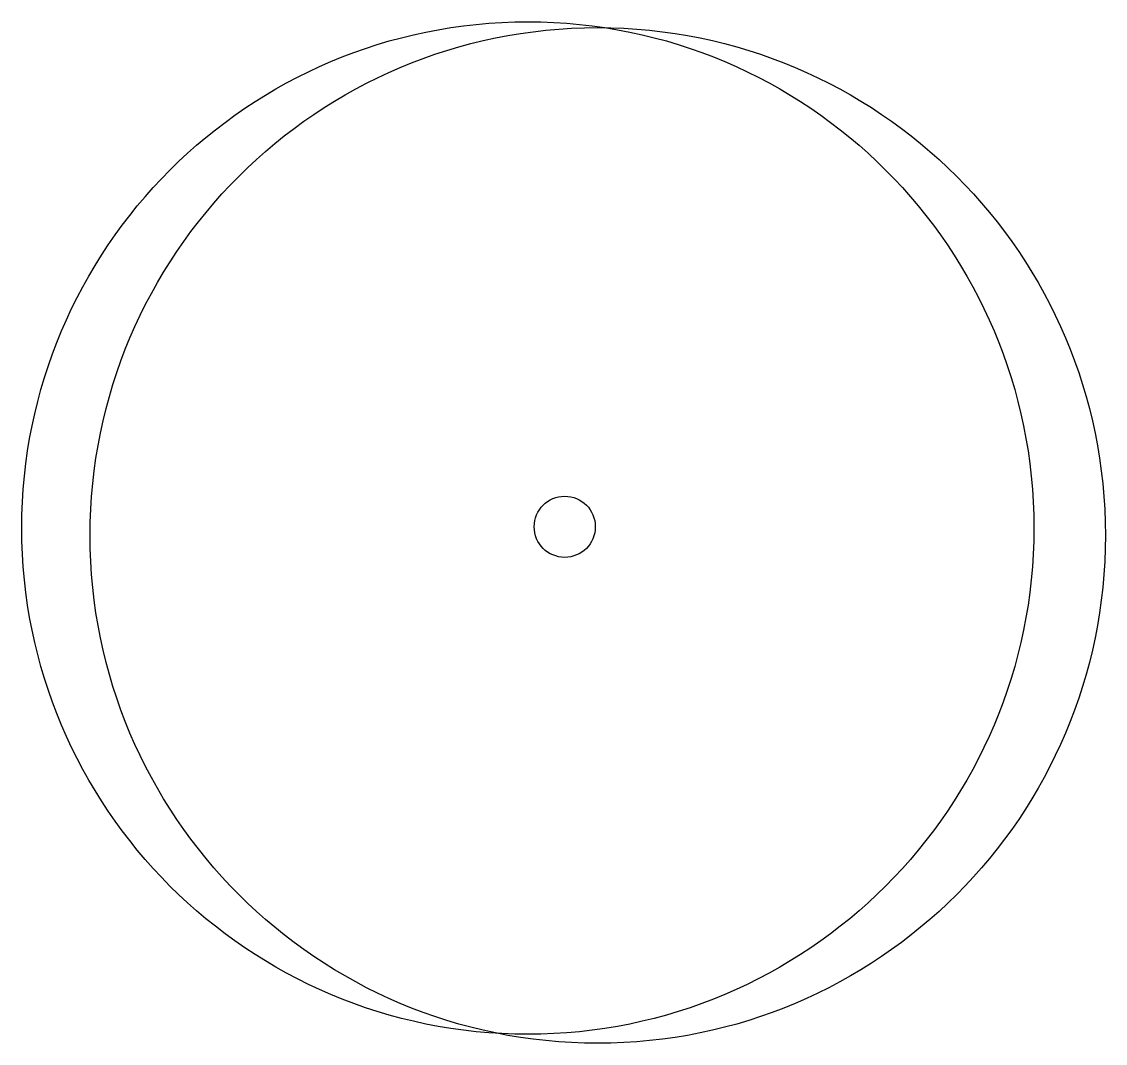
# Model space of a CAD drawing. Extents: x 26781.78 to 26782.82, y 38907.86 to 38908.84.
import ezdxf

# ---------------------------------------------------------------- set-up
doc = ezdxf.new("R2010")
doc.units = 0
doc.header["$LTSCALE"] = 50
doc.layers.get('0').update_dxf_attribs({"linetype": 'CONTINUOUS'})

msp = doc.modelspace()

# ---------------------------------------------------------------- linework, layer by layer
at = {"color": 0}
for centre, radius in [((26782.2628, 38908.3571), 0.485), ((26782.3298, 38908.35), 0.4865), ((26782.2982, 38908.3583), 0.0293)]:
    msp.add_circle(centre, radius, dxfattribs=at)

doc.saveas('drawing.dxf')
